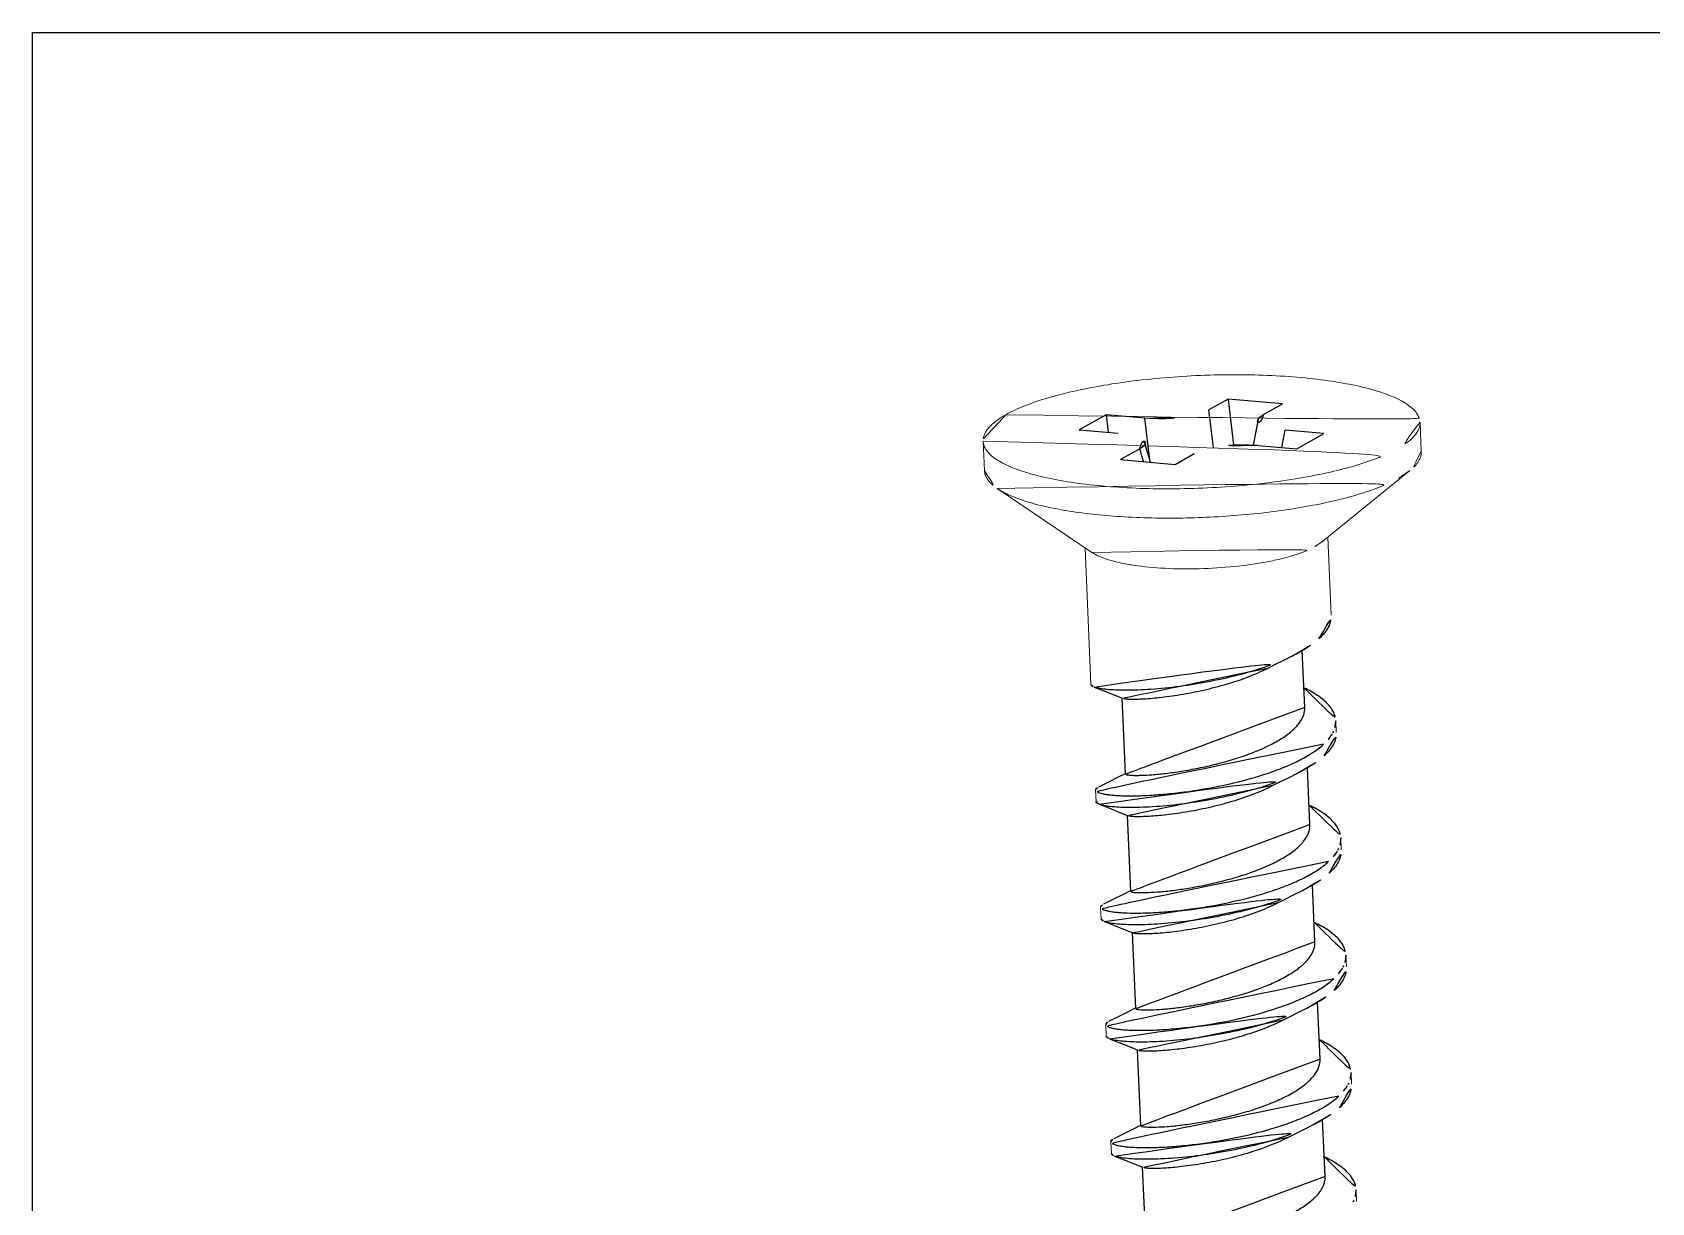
# Model space of a CAD drawing. Extents: x 16296675204 to 16296683393, y -37409618576 to -37409617244.
# Drawn here: x 16296676121.99 to 16296676148.65, y -37409618113.81 to -37409618094.54 of the extents above; entities that cross this region are included whole.
import ezdxf

# ---------------------------------------------------------------- set-up
doc = ezdxf.new("R2010")
doc.units = 0
doc.header["$LTSCALE"] = 10
doc.header["$MEASUREMENT"] = 0
doc.linetypes.add('ACAD_ISO02W100', pattern=[15, 12, -3])
doc.layers.get('0').update_dxf_attribs({"linetype": 'CONTINUOUS'})
doc.layers.add('虚线', color=8, linetype='ACAD_ISO02W100', lineweight=20)

msp = doc.modelspace()

# ---------------------------------------------------------------- linework, layer by layer
at = {"color": 7, "linetype": 'Continuous'}
for p, q in [((16296676141.681259, -37409618100.581398), (16296676141.366051, -37409618100.758781)), ((16296676142.57699, -37409618100.659279), (16296676141.681259, -37409618100.581398)), ((16296676141.681259, -37409618100.581398), (16296676141.771481, -37409618101.338921)), ((16296676139.67374, -37409618100.838203), (16296676139.231131, -37409618101.08728)), ((16296676140.31164, -37409618100.893661), (16296676139.67374, -37409618100.838203)), ((16296676139.67374, -37409618100.838203), (16296676139.708349, -37409618101.128777)), ((16296676141.43998, -37409618101.379501), (16296676141.366051, -37409618100.758781)), ((16296676142.26178, -37409618100.836662), (16296676142.57699, -37409618100.659279)), ((16296676139.231131, -37409618101.08728), (16296676139.86902, -37409618101.142754)), ((16296676140.39398, -37409618101.584976), (16296676140.31164, -37409618100.893661)), ((16296676142.09831, -37409618101.33963), (16296676142.18026, -37409618100.919197)), ((16296676142.56365, -37409618101.377022), (16296676142.618759, -37409618101.094254)), ((16296676143.25666, -37409618101.149719), (16296676142.618759, -37409618101.094254)), ((16296676140.404579, -37409618101.620651), (16296676140.306511, -37409618101.29068)), ((16296676142.176149, -37409618101.34333), (16296676142.814039, -37409618101.398804)), ((16296676142.814039, -37409618101.398804), (16296676143.25666, -37409618101.149719)), ((16296676140.226009, -37409618101.400337), (16296676139.910801, -37409618101.577721)), ((16296676139.910801, -37409618101.577721), (16296676140.80652, -37409618101.655586)), ((16296676140.288481, -37409618101.610558), (16296676140.226009, -37409618101.400337)), ((16296676140.80652, -37409618101.655586), (16296676141.12174, -37409618101.47821)), ((16296676142.94249, -37409618105.656769), (16296676142.9018, -37409618104.720284)), ((16296676139.81694, -37409618105.4552), (16296676139.94244, -37409618105.505676)), ((16296676139.93293, -37409618105.501846), (16296676139.987261, -37409618106.752327)), ((16296676143.026369, -37409618107.587463), (16296676142.98568, -37409618106.650833)), ((16296676139.90082, -37409618107.385887), (16296676140.02632, -37409618107.436371)), ((16296676140.016809, -37409618107.432549), (16296676140.07114, -37409618108.683029)), ((16296676143.11026, -37409618109.51815), (16296676143.069559, -37409618108.581497)), ((16296676139.984699, -37409618109.316589), (16296676140.11021, -37409618109.367073)), ((16296676140.100691, -37409618109.363243), (16296676140.155029, -37409618110.613724)), ((16296676143.194139, -37409618111.448837), (16296676143.15345, -37409618110.512329)), ((16296676140.06859, -37409618111.247276), (16296676140.19409, -37409618111.29776)), ((16296676140.18458, -37409618111.29393), (16296676140.238911, -37409618112.544411)), ((16296676143.27803, -37409618113.379539), (16296676143.237329, -37409618112.442871)), ((16296676140.15247, -37409618113.177971), (16296676140.277981, -37409618113.228447)), ((16296676140.268471, -37409618113.224617), (16296676140.3228, -37409618114.475113))]:
    msp.add_line(p, q, dxfattribs=at)
msp.add_lwpolyline([(16296676175.311331, -37409618176.88224), (16296676121.994961, -37409618176.88224), (16296676121.994961, -37409618094.542526), (16296676175.311331, -37409618094.542526)], close=True)
for points in [[(16296676142.329479, -37409618105.013924), (16296676142.43878, -37409618104.958519), (16296676142.600269, -37409618104.87796), (16296676142.738859, -37409618104.809769)], [(16296676139.474951, -37409618105.321213), (16296676139.632469, -37409618105.382393), (16296676139.81694, -37409618105.4552)], [(16296676139.98542, -37409618106.748703), (16296676139.879169, -37409618106.802582), (16296676139.701651, -37409618106.89119), (16296676139.546471, -37409618106.967552)], [(16296676142.41337, -37409618106.944611), (16296676142.522671, -37409618106.889214), (16296676142.68416, -37409618106.808647), (16296676142.822741, -37409618106.740463)], [(16296676139.55883, -37409618107.2519), (16296676139.71636, -37409618107.31308), (16296676139.90082, -37409618107.385887)], [(16296676140.0693, -37409618108.679398), (16296676139.963051, -37409618108.733276), (16296676139.78553, -37409618108.821877), (16296676139.63036, -37409618108.898247)], [(16296676142.49725, -37409618108.875313), (16296676142.60655, -37409618108.819901), (16296676142.76804, -37409618108.739349), (16296676142.90663, -37409618108.671158)], [(16296676139.64271, -37409618109.182587), (16296676139.80024, -37409618109.243767), (16296676139.984699, -37409618109.316589)], [(16296676140.153179, -37409618110.610092), (16296676140.04694, -37409618110.663971), (16296676139.869419, -37409618110.752571), (16296676139.714239, -37409618110.828941)], [(16296676142.581141, -37409618110.806), (16296676142.69043, -37409618110.750603), (16296676142.851931, -37409618110.670036), (16296676142.990511, -37409618110.601852)], [(16296676139.726601, -37409618111.113281), (16296676139.88413, -37409618111.174461), (16296676140.06859, -37409618111.247276)], [(16296676140.23707, -37409618112.540787), (16296676140.130831, -37409618112.594658), (16296676139.9533, -37409618112.683273), (16296676139.79813, -37409618112.759644)], [(16296676142.66502, -37409618112.736687), (16296676142.774321, -37409618112.68129), (16296676142.93581, -37409618112.600731), (16296676143.0744, -37409618112.532547)], [(16296676139.81048, -37409618113.043983), (16296676139.96801, -37409618113.105164), (16296676140.15247, -37409618113.177971)]]:
    msp.add_lwpolyline(points, dxfattribs=at)
for centre, major_axis, ratio, start_param, end_param in [((16296676143.000259, -37409618100.893822), (-0.821229, -0.039608), 0.25133448, 5.818141006, 7.358779072), ((16296676140.64926, -37409618100.689407), (-0.801806, -0.030785), 0.263882425, 1.126066153, 2.666704219), ((16296676139.48753, -37409618101.34317), (-0.821229, -0.039608), 0.25133448, -3.606636955, -2.065998889), ((16296676141.83853, -37409618101.547577), (-0.801806, -0.030785), 0.263882425, -2.0155265, -0.474888434)]:
    msp.add_ellipse(centre, major_axis=major_axis, ratio=ratio, start_param=start_param, end_param=end_param, dxfattribs=at)
for points, knots in [([(16296676143.17663, -37409618104.52581), (16296676143.208731, -37409618104.496147), (16296676143.266001, -37409618104.436378), (16296676143.332109, -37409618104.338783), (16296676143.37133, -37409618104.239227), (16296676143.37841, -37409618104.171303), (16296676143.377001, -37409618104.138817)], [0, 0, 0, 0, 0.292045706, 0.550742358, 0.782817436, 1, 1, 1, 1]), ([(16296676142.738859, -37409618104.809769), (16296676142.82336, -37409618104.768417), (16296676142.976589, -37409618104.684517), (16296676143.117649, -37409618104.580299), (16296676143.17663, -37409618104.52581)], [0, 0, 0, 0, 0.539523175, 1, 1, 1, 1]), ([(16296676139.474951, -37409618105.321213), (16296676139.499161, -37409618105.330544), (16296676139.5595, -37409618105.345558), (16296676139.665701, -37409618105.361008), (16296676139.80118, -37409618105.371437), (16296676139.963579, -37409618105.375977), (16296676140.15028, -37409618105.373749), (16296676140.438669, -37409618105.360329), (16296676140.834061, -37409618105.322662), (16296676141.33024, -37409618105.246117), (16296676141.831949, -37409618105.136383), (16296676142.30578, -37409618104.99575), (16296676142.60281, -37409618104.876358), (16296676142.738859, -37409618104.809769)], [0, 0, 0, 0, 0.023276566, 0.055463247, 0.09623742, 0.145040673, 0.201136549, 0.263651163, 0.403927684, 0.557108169, 0.713672809, 0.86415492, 1, 1, 1, 1]), ([(16296676142.329479, -37409618105.013924), (16296676142.22052, -37409618105.069603), (16296676141.985701, -37409618105.169937), (16296676141.61508, -37409618105.290108), (16296676141.23114, -37409618105.385399), (16296676140.91423, -37409618105.444588), (16296676140.67436, -37409618105.479187), (16296676140.5123, -37409618105.498123), (16296676140.366079, -37409618105.511131), (16296676140.238291, -37409618105.5187), (16296676140.131161, -37409618105.521477), (16296676140.04661, -37409618105.520088), (16296676139.9909, -37409618105.51609), (16296676139.9589, -37409618105.510712), (16296676139.947109, -37409618105.507584), (16296676139.94244, -37409618105.505676)], [0, 0, 0, 0, 0.149149692, 0.310486425, 0.474512212, 0.630990703, 0.703238306, 0.769886721, 0.829852517, 0.882142193, 0.925906765, 0.960440098, 0.985212648, 0.993851739, 1, 1, 1, 1]), ([(16296676139.422729, -37409618105.27774), (16296676139.422899, -37409618105.281761), (16296676139.426081, -37409618105.290657), (16296676139.43709, -37409618105.30188), (16296676139.45381, -37409618105.31237), (16296676139.4673, -37409618105.318253), (16296676139.474951, -37409618105.321213)], [0, 0, 0, 0, 0.169964487, 0.380192821, 0.653494873, 1, 1, 1, 1]), ([(16296676142.935551, -37409618105.338921), (16296676143.010019, -37409618105.374283), (16296676143.143801, -37409618105.446861), (16296676143.28834, -37409618105.559883), (16296676143.371401, -37409618105.656639), (16296676143.41547, -37409618105.72805), (16296676143.4436, -37409618105.801407), (16296676143.45142, -37409618105.851738), (16296676143.45249, -37409618105.876442)], [0, 0, 0, 0, 0.317057743, 0.583748074, 0.699704525, 0.805924509, 0.904904925, 1, 1, 1, 1]), ([(16296676142.94248, -37409618105.656769), (16296676142.94347, -37409618105.679558), (16296676142.94046, -37409618105.726379), (16296676142.913719, -37409618105.822479), (16296676142.83922, -37409618105.942886), (16296676142.70207, -37409618106.074654), (16296676142.519501, -37409618106.199417), (16296676142.29767, -37409618106.315323), (16296676142.04454, -37409618106.420593), (16296676141.769569, -37409618106.513451), (16296676141.483191, -37409618106.592621), (16296676141.196369, -37409618106.657318), (16296676140.920151, -37409618106.707314), (16296676140.66518, -37409618106.742989), (16296676140.44133, -37409618106.765266), (16296676140.278231, -37409618106.77459), (16296676140.169769, -37409618106.776154), (16296676140.106911, -37409618106.775032), (16296676140.05711, -37409618106.771912), (16296676140.02442, -37409618106.767952), (16296676140.00482, -37409618106.763443), (16296676139.994921, -37409618106.760139), (16296676139.987419, -37409618106.755836), (16296676139.98727, -37409618106.752327)], [0, 0, 0, 0, 0.020473064, 0.041729226, 0.088965761, 0.145234353, 0.211406525, 0.286735163, 0.369456871, 0.457154917, 0.547003049, 0.635953592, 0.720898874, 0.798817184, 0.866906327, 0.922705443, 0.9453497, 0.964215031, 0.979139366, 0.990015945, 0.99393238, 0.996849703, 1, 1, 1, 1]), ([(16296676143.45249, -37409618105.876442), (16296676143.45376, -37409618105.905632), (16296676143.44841, -37409618105.966209), (16296676143.42844, -37409618106.023468), (16296676143.415449, -37409618106.05146)], [0, 0, 0, 0, 0.486340642, 1, 1, 1, 1]), ([(16296676143.260509, -37409618106.456497), (16296676143.292629, -37409618106.426826), (16296676143.34992, -37409618106.367027), (16296676143.41605, -37409618106.269371), (16296676143.455259, -37409618106.169777), (16296676143.462311, -37409618106.101807), (16296676143.460871, -37409618106.069321)], [0, 0, 0, 0, 0.292058996, 0.550756019, 0.78282278, 1, 1, 1, 1]), ([(16296676143.39315, -37409618106.093964), (16296676143.38456, -37409618106.108612), (16296676143.344311, -37409618106.170387), (16296676143.293739, -37409618106.224991), (16296676143.252119, -37409618106.263443)], [0, 0, 0, 0, 0.230661655, 1, 1, 1, 1]), ([(16296676143.415449, -37409618106.05146), (16296676143.413799, -37409618106.055023), (16296676143.406891, -37409618106.069458), (16296676143.39925, -37409618106.083542), (16296676143.39315, -37409618106.093964)], [0, 0, 0, 0, 0.245567706, 1, 1, 1, 1]), ([(16296676143.252119, -37409618106.263443), (16296676143.19948, -37409618106.312073), (16296676143.07555, -37409618106.405769), (16296676142.860241, -37409618106.529099), (16296676142.607059, -37409618106.643997), (16296676142.218161, -37409618106.787178), (16296676141.69173, -37409618106.929123), (16296676141.151449, -37409618107.02668), (16296676140.72702, -37409618107.078232), (16296676140.43531, -37409618107.102348), (16296676140.17275, -37409618107.113411), (16296676139.97559, -37409618107.112778), (16296676139.838011, -37409618107.10611), (16296676139.751579, -37409618107.098938), (16296676139.677099, -37409618107.089508), (16296676139.61549, -37409618107.078392), (16296676139.56588, -37409618107.065063), (16296676139.5264, -37409618107.050034), (16296676139.498871, -37409618107.03006), (16296676139.49822, -37409618107.015373)], [0, 0, 0, 0, 0.054602615, 0.117789166, 0.188745253, 0.266169363, 0.433325532, 0.603347488, 0.684032993, 0.759000201, 0.826300458, 0.884192152, 0.909142841, 0.931212345, 0.950280087, 0.966251833, 0.979077401, 0.988796353, 1, 1, 1, 1]), ([(16296676142.822741, -37409618106.740463), (16296676142.90724, -37409618106.699112), (16296676143.06048, -37409618106.615219), (16296676143.20153, -37409618106.510986), (16296676143.260509, -37409618106.456497)], [0, 0, 0, 0, 0.539505924, 1, 1, 1, 1]), ([(16296676139.49822, -37409618107.015373), (16296676139.498051, -37409618107.011353), (16296676139.500429, -37409618107.002197), (16296676139.510441, -37409618106.990089), (16296676139.52619, -37409618106.978188), (16296676139.53911, -37409618106.971161), (16296676139.546471, -37409618106.967552)], [0, 0, 0, 0, 0.169923784, 0.38021977, 0.653573272, 1, 1, 1, 1]), ([(16296676139.55883, -37409618107.2519), (16296676139.58305, -37409618107.261238), (16296676139.643391, -37409618107.276253), (16296676139.74959, -37409618107.291687), (16296676139.88508, -37409618107.302139), (16296676140.047489, -37409618107.306671), (16296676140.234209, -37409618107.304443), (16296676140.522619, -37409618107.291023), (16296676140.918011, -37409618107.253349), (16296676141.414181, -37409618107.176804), (16296676141.91588, -37409618107.067047), (16296676142.3897, -37409618106.926437), (16296676142.68671, -37409618106.807037), (16296676142.822741, -37409618106.740463)], [0, 0, 0, 0, 0.023276892, 0.055464645, 0.096240648, 0.145049353, 0.201151804, 0.263673445, 0.403950807, 0.557126029, 0.713689384, 0.864168888, 1, 1, 1, 1]), ([(16296676142.41337, -37409618106.944611), (16296676142.304399, -37409618107.000267), (16296676142.06959, -37409618107.100632), (16296676141.698959, -37409618107.220787), (16296676141.315029, -37409618107.316093), (16296676140.998119, -37409618107.37529), (16296676140.758249, -37409618107.409882), (16296676140.596189, -37409618107.42881), (16296676140.44997, -37409618107.441818), (16296676140.32218, -37409618107.449387), (16296676140.21504, -37409618107.452179), (16296676140.130501, -37409618107.450783), (16296676140.074789, -37409618107.446777), (16296676140.04278, -37409618107.441406), (16296676140.031, -37409618107.438263), (16296676140.026331, -37409618107.436371)], [0, 0, 0, 0, 0.149151444, 0.31048851, 0.474514788, 0.630995045, 0.703238917, 0.769892315, 0.829853838, 0.882146381, 0.925911335, 0.960441334, 0.985220341, 0.993856093, 1, 1, 1, 1]), ([(16296676139.506611, -37409618107.208488), (16296676139.5068, -37409618107.212502), (16296676139.509991, -37409618107.22139), (16296676139.521, -37409618107.23259), (16296676139.53771, -37409618107.243073), (16296676139.551189, -37409618107.248947), (16296676139.55883, -37409618107.2519)], [0, 0, 0, 0, 0.170000013, 0.380313825, 0.653600326, 1, 1, 1, 1]), ([(16296676143.019871, -37409618107.269821), (16296676143.094259, -37409618107.305153), (16296676143.227909, -37409618107.377708), (16296676143.37229, -37409618107.490646), (16296676143.45528, -37409618107.587334), (16296676143.499319, -37409618107.658684), (16296676143.527439, -37409618107.731979), (16296676143.53528, -37409618107.782257), (16296676143.536369, -37409618107.806953)], [0, 0, 0, 0, 0.317038141, 0.583721003, 0.699682042, 0.805910367, 0.904900162, 1, 1, 1, 1]), ([(16296676143.026369, -37409618107.587463), (16296676143.027349, -37409618107.610252), (16296676143.02434, -37409618107.657066), (16296676142.997629, -37409618107.753181), (16296676142.923109, -37409618107.873589), (16296676142.785959, -37409618108.005341), (16296676142.60338, -37409618108.130119), (16296676142.38155, -37409618108.246017), (16296676142.128429, -37409618108.35128), (16296676141.853451, -37409618108.444153), (16296676141.56707, -37409618108.523323), (16296676141.280251, -37409618108.588013), (16296676141.00403, -37409618108.638008), (16296676140.749069, -37409618108.673683), (16296676140.525221, -37409618108.695961), (16296676140.36212, -37409618108.705276), (16296676140.25366, -37409618108.706848), (16296676140.1908, -37409618108.705727), (16296676140.141001, -37409618108.702599), (16296676140.108299, -37409618108.698647), (16296676140.088711, -37409618108.694138), (16296676140.07881, -37409618108.690826), (16296676140.071289, -37409618108.686539), (16296676140.07114, -37409618108.683029)], [0, 0, 0, 0, 0.020473397, 0.04172825, 0.088964795, 0.145234699, 0.21140827, 0.286737033, 0.369457519, 0.457154473, 0.547002625, 0.635953948, 0.720899289, 0.798816176, 0.866903321, 0.922701866, 0.945350284, 0.96421297, 0.979137498, 0.990016213, 0.993929145, 0.99684572, 1, 1, 1, 1]), ([(16296676143.344391, -37409618108.387199), (16296676143.37652, -37409618108.357529), (16296676143.4338, -37409618108.297729), (16296676143.499929, -37409618108.200081), (16296676143.539141, -37409618108.100487), (16296676143.54619, -37409618108.032516), (16296676143.54476, -37409618108.000031)], [0, 0, 0, 0, 0.292042277, 0.550741516, 0.782816052, 1, 1, 1, 1]), ([(16296676143.47747, -37409618108.023903), (16296676143.46887, -37409618108.038628), (16296676143.428539, -37409618108.1007), (16296676143.37779, -37409618108.155533), (16296676143.33601, -37409618108.19413)], [0, 0, 0, 0, 0.230586123, 1, 1, 1, 1]), ([(16296676143.499269, -37409618107.982307), (16296676143.49765, -37409618107.985786), (16296676143.490879, -37409618107.999924), (16296676143.483419, -37409618108.013702), (16296676143.47747, -37409618108.023903)], [0, 0, 0, 0, 0.245662192, 1, 1, 1, 1]), ([(16296676143.536369, -37409618107.806953), (16296676143.537661, -37409618107.836182), (16296676143.53231, -37409618107.896896), (16296676143.512289, -37409618107.954262), (16296676143.499269, -37409618107.982307)], [0, 0, 0, 0, 0.486306326, 1, 1, 1, 1]), ([(16296676143.33601, -37409618108.19413), (16296676143.283369, -37409618108.242752), (16296676143.15946, -37409618108.336449), (16296676142.944201, -37409618108.459747), (16296676142.691071, -37409618108.574638), (16296676142.302231, -37409618108.717796), (16296676141.775869, -37409618108.859749), (16296676141.235649, -37409618108.957329), (16296676140.811251, -37409618109.008888), (16296676140.51952, -37409618109.03302), (16296676140.256929, -37409618109.044098), (16296676140.059731, -37409618109.04348), (16296676139.922119, -37409618109.036819), (16296676139.835661, -37409618109.029648), (16296676139.76115, -37409618109.020233), (16296676139.69952, -37409618109.009117), (16296676139.64987, -37409618108.995789), (16296676139.610359, -37409618108.980751), (16296676139.58279, -37409618108.960823), (16296676139.582109, -37409618108.946114)], [0, 0, 0, 0, 0.054597217, 0.117772269, 0.188713614, 0.266122839, 0.433262524, 0.603270318, 0.683950983, 0.758921475, 0.826233658, 0.884138543, 0.909095902, 0.931171631, 0.950246803, 0.966225121, 0.979058274, 0.988784535, 1, 1, 1, 1]), ([(16296676142.90663, -37409618108.671158), (16296676142.991131, -37409618108.629799), (16296676143.14436, -37409618108.545914), (16296676143.285419, -37409618108.441681), (16296676143.344391, -37409618108.387199)], [0, 0, 0, 0, 0.539514938, 1, 1, 1, 1]), ([(16296676139.642719, -37409618109.182587), (16296676139.666929, -37409618109.191933), (16296676139.72727, -37409618109.206947), (16296676139.833481, -37409618109.222389), (16296676139.96895, -37409618109.232826), (16296676140.13135, -37409618109.237373), (16296676140.31806, -37409618109.235138), (16296676140.60647, -37409618109.221718), (16296676141.00186, -37409618109.184036), (16296676141.49803, -37409618109.107498), (16296676141.99972, -37409618108.997757), (16296676142.473551, -37409618108.85714), (16296676142.77058, -37409618108.737747), (16296676142.90663, -37409618108.671158)], [0, 0, 0, 0, 0.023278057, 0.055464367, 0.096237391, 0.145041777, 0.201140971, 0.263660908, 0.403941326, 0.557113817, 0.713670843, 0.864155822, 1, 1, 1, 1]), ([(16296676139.582109, -37409618108.946114), (16296676139.581921, -37409618108.942093), (16296676139.58429, -37409618108.932938), (16296676139.594299, -37409618108.920807), (16296676139.61005, -37409618108.908897), (16296676139.62299, -37409618108.901863), (16296676139.63036, -37409618108.898247)], [0, 0, 0, 0, 0.169900019, 0.380141039, 0.653487407, 1, 1, 1, 1]), ([(16296676142.49725, -37409618108.875313), (16296676142.38829, -37409618108.930977), (16296676142.153469, -37409618109.031326), (16296676141.78285, -37409618109.151497), (16296676141.398911, -37409618109.246788), (16296676141.082001, -37409618109.305977), (16296676140.842131, -37409618109.340584), (16296676140.680071, -37409618109.359497), (16296676140.53385, -37409618109.372513), (16296676140.406059, -37409618109.380089), (16296676140.298929, -37409618109.382874), (16296676140.21438, -37409618109.38147), (16296676140.15867, -37409618109.377472), (16296676140.126671, -37409618109.372101), (16296676140.11488, -37409618109.368958), (16296676140.11021, -37409618109.367073)], [0, 0, 0, 0, 0.149149925, 0.310486899, 0.474512549, 0.630991091, 0.703238754, 0.769887552, 0.829852148, 0.882143536, 0.925906325, 0.960441356, 0.985212845, 0.993853208, 1, 1, 1, 1]), ([(16296676139.5905, -37409618109.13916), (16296676139.590679, -37409618109.143181), (16296676139.593861, -37409618109.152069), (16296676139.604879, -37409618109.163277), (16296676139.62159, -37409618109.173759), (16296676139.635071, -37409618109.179642), (16296676139.642719, -37409618109.182587)], [0, 0, 0, 0, 0.169993056, 0.38028427, 0.653562307, 1, 1, 1, 1]), ([(16296676143.104469, -37409618109.200851), (16296676143.178761, -37409618109.236183), (16296676143.312229, -37409618109.308693), (16296676143.456409, -37409618109.42157), (16296676143.53928, -37409618109.518181), (16296676143.58326, -37409618109.589493), (16296676143.61134, -37409618109.662743), (16296676143.619169, -37409618109.71299), (16296676143.62026, -37409618109.737663)], [0, 0, 0, 0, 0.316984893, 0.583639069, 0.699603812, 0.805849235, 0.904865736, 1, 1, 1, 1]), ([(16296676143.11025, -37409618109.51815), (16296676143.11125, -37409618109.540947), (16296676143.108219, -37409618109.587769), (16296676143.081499, -37409618109.683868), (16296676143.00699, -37409618109.804283), (16296676142.869841, -37409618109.936043), (16296676142.687269, -37409618110.060806), (16296676142.465441, -37409618110.176712), (16296676142.212311, -37409618110.281967), (16296676141.93734, -37409618110.37484), (16296676141.650961, -37409618110.45401), (16296676141.36414, -37409618110.5187), (16296676141.087919, -37409618110.568703), (16296676140.832951, -37409618110.604378), (16296676140.6091, -37409618110.626663), (16296676140.445999, -37409618110.635979), (16296676140.33754, -37409618110.637543), (16296676140.274679, -37409618110.636421), (16296676140.22488, -37409618110.633293), (16296676140.19219, -37409618110.629341), (16296676140.17259, -37409618110.624832), (16296676140.162689, -37409618110.621529), (16296676140.15519, -37409618110.617233), (16296676140.155041, -37409618110.613724)], [0, 0, 0, 0, 0.02047321, 0.04172905, 0.08896589, 0.145234743, 0.211406872, 0.286735126, 0.369456489, 0.457154687, 0.547003065, 0.635953623, 0.720898634, 0.798816603, 0.866905772, 0.922705652, 0.945349236, 0.964215767, 0.979138535, 0.990016578, 0.993933024, 0.996849142, 1, 1, 1, 1]), ([(16296676143.582809, -37409618109.913742), (16296676143.58128, -37409618109.917007), (16296676143.57494, -37409618109.930206), (16296676143.568001, -37409618109.943123), (16296676143.562469, -37409618109.952667)], [0, 0, 0, 0, 0.24594043, 1, 1, 1, 1]), ([(16296676143.62026, -37409618109.737663), (16296676143.62155, -37409618109.767021), (16296676143.616131, -37409618109.828003), (16296676143.59594, -37409618109.885597), (16296676143.582809, -37409618109.913742)], [0, 0, 0, 0, 0.486199985, 1, 1, 1, 1]), ([(16296676143.419889, -37409618110.124817), (16296676143.36725, -37409618110.173447), (16296676143.24334, -37409618110.267143), (16296676143.028061, -37409618110.390457), (16296676142.7749, -37409618110.505363), (16296676142.38603, -37409618110.648529), (16296676141.85965, -37409618110.790466), (16296676141.31942, -37409618110.888039), (16296676140.89501, -37409618110.93959), (16296676140.603279, -37409618110.963722), (16296676140.3407, -37409618110.974792), (16296676140.14352, -37409618110.974167), (16296676140.00593, -37409618110.967506), (16296676139.919479, -37409618110.960327), (16296676139.84498, -37409618110.950912), (16296676139.78336, -37409618110.939796), (16296676139.73373, -37409618110.926468), (16296676139.69422, -37409618110.911438), (16296676139.66666, -37409618110.891487), (16296676139.665991, -37409618110.876793)], [0, 0, 0, 0, 0.05459869, 0.11777762, 0.188727264, 0.266146226, 0.433292764, 0.603296072, 0.683979386, 0.758950658, 0.826259313, 0.88415787, 0.909111388, 0.931183846, 0.950256241, 0.966231778, 0.979063344, 0.988787913, 1, 1, 1, 1]), ([(16296676143.42828, -37409618110.317886), (16296676143.46039, -37409618110.288231), (16296676143.517651, -37409618110.228462), (16296676143.58375, -37409618110.130867), (16296676143.62298, -37409618110.031342), (16296676143.63006, -37409618109.963402), (16296676143.628651, -37409618109.930931)], [0, 0, 0, 0, 0.292056058, 0.55074832, 0.782819238, 1, 1, 1, 1]), ([(16296676143.562469, -37409618109.952667), (16296676143.55385, -37409618109.967567), (16296676143.51333, -37409618110.030403), (16296676143.462099, -37409618110.085823), (16296676143.419889, -37409618110.124817)], [0, 0, 0, 0, 0.230394881, 1, 1, 1, 1]), ([(16296676142.990511, -37409618110.601852), (16296676143.07501, -37409618110.560493), (16296676143.228251, -37409618110.476608), (16296676143.369301, -37409618110.372383), (16296676143.42828, -37409618110.317886)], [0, 0, 0, 0, 0.539520138, 1, 1, 1, 1]), ([(16296676139.726601, -37409618111.113281), (16296676139.75082, -37409618111.122627), (16296676139.811159, -37409618111.137627), (16296676139.91736, -37409618111.153084), (16296676140.052839, -37409618111.163528), (16296676140.21524, -37409618111.16806), (16296676140.401939, -37409618111.165833), (16296676140.69034, -37409618111.152412), (16296676141.08573, -37409618111.114738), (16296676141.581909, -37409618111.038193), (16296676142.083611, -37409618110.928452), (16296676142.55744, -37409618110.787827), (16296676142.854469, -37409618110.668442), (16296676142.990511, -37409618110.601852)], [0, 0, 0, 0, 0.023276407, 0.055463181, 0.096237908, 0.145042369, 0.201139714, 0.263655278, 0.403931506, 0.557112621, 0.713678891, 0.864158647, 1, 1, 1, 1]), ([(16296676139.665991, -37409618110.876793), (16296676139.66581, -37409618110.872757), (16296676139.66818, -37409618110.863617), (16296676139.6782, -37409618110.851486), (16296676139.693951, -37409618110.839577), (16296676139.706869, -37409618110.83255), (16296676139.714239, -37409618110.828941)], [0, 0, 0, 0, 0.169908325, 0.380176255, 0.653525717, 1, 1, 1, 1]), ([(16296676142.581129, -37409618110.806), (16296676142.47217, -37409618110.861656), (16296676142.23735, -37409618110.962021), (16296676141.86673, -37409618111.082176), (16296676141.48279, -37409618111.177483), (16296676141.16589, -37409618111.236671), (16296676140.92602, -37409618111.271263), (16296676140.76396, -37409618111.290199), (16296676140.617741, -37409618111.303207), (16296676140.48995, -37409618111.310783), (16296676140.382811, -37409618111.313568), (16296676140.29826, -37409618111.312157), (16296676140.242559, -37409618111.308167), (16296676140.21055, -37409618111.302803), (16296676140.198771, -37409618111.299652), (16296676140.194099, -37409618111.29776)], [0, 0, 0, 0, 0.149151082, 0.31048801, 0.474514413, 0.630994577, 0.703238601, 0.769891117, 0.829854077, 0.882144985, 0.925911753, 0.960440489, 0.985219788, 0.993854646, 1, 1, 1, 1]), ([(16296676139.674379, -37409618111.069847), (16296676139.674561, -37409618111.073868), (16296676139.67774, -37409618111.082764), (16296676139.688761, -37409618111.093971), (16296676139.705469, -37409618111.104446), (16296676139.71896, -37409618111.110329), (16296676139.726601, -37409618111.113281)], [0, 0, 0, 0, 0.169972208, 0.380232623, 0.65353903, 1, 1, 1, 1]), ([(16296676143.18568, -37409618111.13028), (16296676143.26038, -37409618111.16568), (16296676143.39456, -37409618111.238327), (16296676143.53953, -37409618111.351509), (16296676143.622829, -37409618111.44841), (16296676143.667021, -37409618111.519928), (16296676143.69524, -37409618111.593407), (16296676143.703079, -37409618111.643806), (16296676143.704149, -37409618111.668556)], [0, 0, 0, 0, 0.3172345, 0.583924157, 0.69985153, 0.806036112, 0.904966851, 1, 1, 1, 1]), ([(16296676143.19413, -37409618111.448837), (16296676143.19512, -37409618111.471642), (16296676143.19211, -37409618111.518463), (16296676143.16539, -37409618111.614563), (16296676143.090891, -37409618111.73497), (16296676142.95373, -37409618111.86673), (16296676142.771151, -37409618111.991501), (16296676142.54932, -37409618112.107407), (16296676142.2962, -37409618112.212669), (16296676142.021219, -37409618112.305527), (16296676141.73484, -37409618112.384697), (16296676141.448021, -37409618112.449402), (16296676141.171801, -37409618112.49939), (16296676140.91684, -37409618112.535072), (16296676140.692989, -37409618112.557343), (16296676140.52989, -37409618112.566673), (16296676140.421431, -37409618112.568237), (16296676140.358561, -37409618112.567108), (16296676140.308769, -37409618112.563988), (16296676140.276079, -37409618112.560043), (16296676140.256479, -37409618112.555519), (16296676140.24658, -37409618112.552223), (16296676140.239059, -37409618112.547928), (16296676140.238911, -37409618112.544411)], [0, 0, 0, 0, 0.020473134, 0.041728323, 0.088964486, 0.14523392, 0.211407584, 0.286736716, 0.369457507, 0.457154493, 0.547002463, 0.635953727, 0.720899492, 0.798816786, 0.866903955, 0.922702124, 0.945350952, 0.964212695, 0.979138569, 0.990015654, 0.993929113, 0.996846507, 1, 1, 1, 1]), ([(16296676143.704149, -37409618111.668556), (16296676143.70541, -37409618111.697639), (16296676143.7001, -37409618111.758003), (16296676143.680269, -37409618111.815063), (16296676143.667379, -37409618111.842957)], [0, 0, 0, 0, 0.486427564, 1, 1, 1, 1]), ([(16296676143.50378, -37409618112.055519), (16296676143.451139, -37409618112.104141), (16296676143.327209, -37409618112.197853), (16296676143.111931, -37409618112.321167), (16296676142.858761, -37409618112.436058), (16296676142.469891, -37409618112.579231), (16296676141.943489, -37409618112.721169), (16296676141.403231, -37409618112.818741), (16296676140.978809, -37409618112.870293), (16296676140.68709, -37409618112.894417), (16296676140.42453, -37409618112.905487), (16296676140.22735, -37409618112.904861), (16296676140.089769, -37409618112.898201), (16296676140.003321, -37409618112.891029), (16296676139.928829, -37409618112.881599), (16296676139.86721, -37409618112.870483), (16296676139.817579, -37409618112.857147), (16296676139.77809, -37409618112.842117), (16296676139.75054, -37409618112.822166), (16296676139.74988, -37409618112.807472)], [0, 0, 0, 0, 0.0546001, 0.117782597, 0.188733632, 0.266151748, 0.433300018, 0.60331817, 0.68400267, 0.75896991, 0.826272935, 0.884169085, 0.909122385, 0.931194582, 0.950265184, 0.96624001, 0.979068811, 0.988791119, 1, 1, 1, 1]), ([(16296676143.512171, -37409618112.248589), (16296676143.544291, -37409618112.21891), (16296676143.60158, -37409618112.159103), (16296676143.667709, -37409618112.06144), (16296676143.706921, -37409618111.961838), (16296676143.713961, -37409618111.89386), (16296676143.71253, -37409618111.861366)], [0, 0, 0, 0, 0.292057156, 0.550753557, 0.782820762, 1, 1, 1, 1]), ([(16296676143.64352, -37409618111.888206), (16296676143.634951, -37409618111.902679), (16296676143.594931, -37409618111.9636), (16296676143.54491, -37409618112.017517), (16296676143.50378, -37409618112.055519)], [0, 0, 0, 0, 0.23088135, 1, 1, 1, 1]), ([(16296676143.667379, -37409618111.842957), (16296676143.665621, -37409618111.846764), (16296676143.65826, -37409618111.862137), (16296676143.65008, -37409618111.877136), (16296676143.64352, -37409618111.888206)], [0, 0, 0, 0, 0.245278164, 1, 1, 1, 1]), ([(16296676143.0744, -37409618112.532547), (16296676143.15889, -37409618112.491188), (16296676143.31213, -37409618112.407303), (16296676143.45318, -37409618112.30307), (16296676143.512171, -37409618112.248589)], [0, 0, 0, 0, 0.539501208, 1, 1, 1, 1]), ([(16296676139.74988, -37409618112.807472), (16296676139.749701, -37409618112.803452), (16296676139.752069, -37409618112.794296), (16296676139.762079, -37409618112.782181), (16296676139.77783, -37409618112.770279), (16296676139.79076, -37409618112.763237), (16296676139.79813, -37409618112.759644)], [0, 0, 0, 0, 0.169912341, 0.380179031, 0.653529502, 1, 1, 1, 1]), ([(16296676139.81049, -37409618113.043983), (16296676139.8347, -37409618113.053322), (16296676139.895041, -37409618113.068329), (16296676140.001249, -37409618113.083778), (16296676140.13674, -37409618113.094223), (16296676140.29915, -37409618113.098747), (16296676140.48588, -37409618113.096527), (16296676140.774281, -37409618113.083099), (16296676141.16967, -37409618113.045433), (16296676141.66584, -37409618112.96888), (16296676142.16753, -37409618112.859131), (16296676142.64135, -37409618112.718521), (16296676142.93837, -37409618112.599129), (16296676143.0744, -37409618112.532547)], [0, 0, 0, 0, 0.023277738, 0.055465794, 0.096241954, 0.14505144, 0.20115394, 0.26367632, 0.403954117, 0.557125453, 0.713686867, 0.864167196, 1, 1, 1, 1]), ([(16296676142.66502, -37409618112.736687), (16296676142.556061, -37409618112.792374), (16296676142.321239, -37409618112.892723), (16296676141.950621, -37409618113.012878), (16296676141.566681, -37409618113.10817), (16296676141.249769, -37409618113.167358), (16296676141.009899, -37409618113.201973), (16296676140.847839, -37409618113.220886), (16296676140.70162, -37409618113.233902), (16296676140.57383, -37409618113.24147), (16296676140.4667, -37409618113.244263), (16296676140.382151, -37409618113.242859), (16296676140.326441, -37409618113.238853), (16296676140.294439, -37409618113.23349), (16296676140.28265, -37409618113.230347), (16296676140.277981, -37409618113.228447)], [0, 0, 0, 0, 0.149150481, 0.310487645, 0.474513263, 0.630992056, 0.703239131, 0.769889043, 0.829852195, 0.882145353, 0.925906742, 0.960442514, 0.985214087, 0.993855175, 1, 1, 1, 1]), ([(16296676139.75827, -37409618113.000557), (16296676139.75845, -37409618113.004578), (16296676139.761641, -37409618113.013474), (16296676139.77265, -37409618113.024673), (16296676139.78936, -37409618113.035149), (16296676139.802839, -37409618113.041023), (16296676139.81049, -37409618113.043983)], [0, 0, 0, 0, 0.170000578, 0.380309158, 0.653587418, 1, 1, 1, 1]), ([(16296676143.271799, -37409618113.062027), (16296676143.346149, -37409618113.097359), (16296676143.479719, -37409618113.169899), (16296676143.62402, -37409618113.282806), (16296676143.706961, -37409618113.379463), (16296676143.75098, -37409618113.450783), (16296676143.779091, -37409618113.524063), (16296676143.78693, -37409618113.574333), (16296676143.788019, -37409618113.598999)], [0, 0, 0, 0, 0.317020572, 0.583696175, 0.69965802, 0.805891088, 0.904889407, 1, 1, 1, 1]), ([(16296676143.278021, -37409618113.379539), (16296676143.27902, -37409618113.402344), (16296676143.27598, -37409618113.44915), (16296676143.249281, -37409618113.545258), (16296676143.174761, -37409618113.665657), (16296676143.037609, -37409618113.797417), (16296676142.85503, -37409618113.922203), (16296676142.633209, -37409618114.038101), (16296676142.380079, -37409618114.143356), (16296676142.10511, -37409618114.236229), (16296676141.818729, -37409618114.315399), (16296676141.53191, -37409618114.380089), (16296676141.25569, -37409618114.430077), (16296676141.000719, -37409618114.465767), (16296676140.776871, -37409618114.488037), (16296676140.613779, -37409618114.49736), (16296676140.50531, -37409618114.498917), (16296676140.44245, -37409618114.49781), (16296676140.392651, -37409618114.494682), (16296676140.359961, -37409618114.490723), (16296676140.340361, -37409618114.486221), (16296676140.33046, -37409618114.48291), (16296676140.32296, -37409618114.478607), (16296676140.3228, -37409618114.475113)], [0, 0, 0, 0, 0.020473379, 0.041728798, 0.088965914, 0.145235111, 0.211407373, 0.286735407, 0.369456346, 0.45715445, 0.547003048, 0.635953711, 0.72089852, 0.798816075, 0.866904958, 0.922705167, 0.945348959, 0.964216136, 0.979137713, 0.990017197, 0.993933035, 0.996848199, 1, 1, 1, 1]), ([(16296676143.788019, -37409618113.598999), (16296676143.78932, -37409618113.628258), (16296676143.78396, -37409618113.689018), (16296676143.76391, -37409618113.746429), (16296676143.75087, -37409618113.774498)], [0, 0, 0, 0, 0.48629063, 1, 1, 1, 1]), ([(16296676143.75087, -37409618113.774498), (16296676143.749269, -37409618113.777946), (16296676143.742571, -37409618113.791924), (16296676143.735201, -37409618113.805557), (16296676143.729309, -37409618113.815659)], [0, 0, 0, 0, 0.245707587, 1, 1, 1, 1])]:
    msp.add_open_spline(points, degree=3, knots=knots, dxfattribs=at)
at = {"layer": '虚线', "color": 7, "linetype": 'Continuous'}
for p, q in [((16296676144.861469, -37409618101.444908), (16296676144.8405, -37409618100.962227)), ((16296676137.668261, -37409618101.757439), (16296676137.647289, -37409618101.274773)), ((16296676143.213869, -37409618102.941551), (16296676144.67507, -37409618101.757927)), ((16296676144.67507, -37409618101.757927), (16296676144.489491, -37409618101.881531)), ((16296676139.439449, -37409618103.105537), (16296676137.881109, -37409618102.053123)), ((16296676143.213869, -37409618102.941551), (16296676143.110781, -37409618103.010223)), ((16296676143.377001, -37409618104.138779), (16296676143.321211, -37409618102.854599)), ((16296676139.42272, -37409618105.277748), (16296676139.32498, -37409618103.028229)), ((16296676143.46089, -37409618106.069473), (16296676143.452499, -37409618105.876404)), ((16296676139.506599, -37409618107.208443), (16296676139.498211, -37409618107.015373)), ((16296676143.544781, -37409618108.00016), (16296676143.53639, -37409618107.807091)), ((16296676139.59049, -37409618109.139137), (16296676139.5821, -37409618108.946068)), ((16296676143.62866, -37409618109.930847), (16296676143.62027, -37409618109.737793)), ((16296676139.67437, -37409618111.069832), (16296676139.665979, -37409618110.876762)), ((16296676143.71254, -37409618111.861549), (16296676143.704149, -37409618111.66848)), ((16296676139.758261, -37409618113.000526), (16296676139.74987, -37409618112.807457)), ((16296676143.796431, -37409618113.792236), (16296676143.78804, -37409618113.599167))]:
    msp.add_line(p, q, dxfattribs=at)
for points, knots in [([(16296676138.01927, -37409618100.838127), (16296676138.118601, -37409618100.782227), (16296676138.34873, -37409618100.678261), (16296676138.73823, -37409618100.548431), (16296676139.196501, -37409618100.433357), (16296676139.711029, -37409618100.336403), (16296676140.267891, -37409618100.260399), (16296676140.851709, -37409618100.207573), (16296676141.44636, -37409618100.179413), (16296676142.035379, -37409618100.176697), (16296676142.60248, -37409618100.199478), (16296676143.13204, -37409618100.247017), (16296676143.609489, -37409618100.317886), (16296676143.967331, -37409618100.397507), (16296676144.21637, -37409618100.473457), (16296676144.37446, -37409618100.532356), (16296676144.511, -37409618100.595284), (16296676144.62521, -37409618100.661797), (16296676144.71644, -37409618100.731697), (16296676144.784201, -37409618100.804939), (16296676144.827669, -37409618100.881737), (16296676144.83935, -37409618100.936211), (16296676144.840481, -37409618100.962303)], [0, 0, 0, 0, 0.047874429, 0.105679961, 0.172282423, 0.246160485, 0.325485972, 0.408240935, 0.49228692, 0.575442048, 0.655554599, 0.7305774, 0.798645146, 0.858162555, 0.884327349, 0.907947424, 0.928965317, 0.947398063, 0.963347598, 0.977069324, 0.989033532, 1, 1, 1, 1]), ([(16296676138.01927, -37409618100.838127), (16296676137.962259, -37409618100.870216), (16296676137.861389, -37409618100.934052), (16296676137.754379, -37409618101.029114), (16296676137.69569, -37409618101.107063), (16296676137.666229, -37409618101.162788), (16296676137.64926, -37409618101.218781), (16296676137.646509, -37409618101.256447), (16296676137.647301, -37409618101.274696)], [0, 0, 0, 0, 0.327021374, 0.595169581, 0.709531086, 0.81308833, 0.908677352, 1, 1, 1, 1]), ([(16296676144.840481, -37409618100.962303), (16296676144.84127, -37409618100.980553), (16296676144.83853, -37409618101.018219), (16296676144.82156, -37409618101.074203), (16296676144.792101, -37409618101.129936), (16296676144.73341, -37409618101.207878), (16296676144.6264, -37409618101.302948), (16296676144.52553, -37409618101.366783), (16296676144.468519, -37409618101.398857)], [0, 0, 0, 0, 0.091322648, 0.186911669, 0.290468914, 0.404830419, 0.672978626, 1, 1, 1, 1]), ([(16296676137.647301, -37409618101.274696), (16296676137.64843, -37409618101.300789), (16296676137.66012, -37409618101.355247), (16296676137.703581, -37409618101.43206), (16296676137.771351, -37409618101.505302), (16296676137.862579, -37409618101.575203), (16296676137.97678, -37409618101.641724), (16296676138.113331, -37409618101.704643), (16296676138.27142, -37409618101.763527), (16296676138.52046, -37409618101.839493), (16296676138.8783, -37409618101.919113), (16296676139.35574, -37409618101.989983), (16296676139.885309, -37409618102.037521), (16296676140.45241, -37409618102.060303), (16296676141.04143, -37409618102.057587), (16296676141.63608, -37409618102.029427), (16296676142.219891, -37409618101.976593), (16296676142.776751, -37409618101.900597), (16296676143.291281, -37409618101.803642), (16296676143.749559, -37409618101.688568), (16296676144.139059, -37409618101.558739), (16296676144.369181, -37409618101.454773), (16296676144.468519, -37409618101.398857)], [0, 0, 0, 0, 0.010966468, 0.022930676, 0.036652402, 0.052601937, 0.071034683, 0.092052576, 0.115672651, 0.141837445, 0.201354854, 0.2694226, 0.344445401, 0.424557952, 0.50771308, 0.591759065, 0.674514028, 0.753839515, 0.827717577, 0.894320039, 0.952125571, 1, 1, 1, 1]), ([(16296676144.86145, -37409618101.444908), (16296676144.862591, -37409618101.471046), (16296676144.855631, -37409618101.526459), (16296676144.818781, -37409618101.606934), (16296676144.75733, -37409618101.685966), (16296676144.704679, -37409618101.733917), (16296676144.675039, -37409618101.757927)], [0, 0, 0, 0, 0.208281181, 0.435593515, 0.696453828, 1, 1, 1, 1]), ([(16296676137.66828, -37409618101.757439), (16296676137.66942, -37409618101.783577), (16296676137.68117, -37409618101.838188), (16296676137.724871, -37409618101.915176), (16296676137.79295, -37409618101.988564), (16296676137.84952, -37409618102.031776), (16296676137.881109, -37409618102.053108)], [0, 0, 0, 0, 0.20833013, 0.435711518, 0.696619972, 1, 1, 1, 1]), ([(16296676137.881109, -37409618102.053108), (16296676137.948111, -37409618102.098351), (16296676138.1098, -37409618102.181381), (16296676138.39155, -37409618102.281311), (16296676138.733379, -37409618102.367699), (16296676139.12833, -37409618102.438477), (16296676139.56843, -37409618102.492058), (16296676140.217421, -37409618102.539879), (16296676141.068489, -37409618102.548424), (16296676141.925671, -37409618102.494591), (16296676142.596411, -37409618102.412827), (16296676143.06518, -37409618102.335381), (16296676143.49585, -37409618102.24279), (16296676143.879539, -37409618102.137154), (16296676144.2082, -37409618102.020767), (16296676144.403761, -37409618101.929779), (16296676144.489491, -37409618101.881531)], [0, 0, 0, 0, 0.035849086, 0.080086675, 0.132384916, 0.191999545, 0.257909739, 0.328892248, 0.480478464, 0.634909642, 0.709375917, 0.780033843, 0.845524409, 0.904633074, 0.956376518, 1, 1, 1, 1]), ([(16296676139.439461, -37409618103.105537), (16296676139.476681, -37409618103.130676), (16296676139.566509, -37409618103.176804), (16296676139.72303, -37409618103.232323), (16296676139.912939, -37409618103.280312), (16296676140.2199, -37409618103.335251), (16296676140.654921, -37409618103.374977), (16296676141.210211, -37409618103.380768), (16296676141.77474, -37409618103.345161), (16296676142.228279, -37409618103.281914), (16296676142.55875, -37409618103.21093), (16296676142.771919, -37409618103.152229), (16296676142.95451, -37409618103.087547), (16296676143.06315, -37409618103.037018), (16296676143.110781, -37409618103.010223)], [0, 0, 0, 0, 0.035850252, 0.080089415, 0.132393801, 0.192012102, 0.328875165, 0.480472785, 0.63491543, 0.780016704, 0.845511785, 0.904623949, 0.956379603, 1, 1, 1, 1])]:
    msp.add_open_spline(points, degree=3, knots=knots, dxfattribs=at)

doc.saveas('drawing.dxf')
